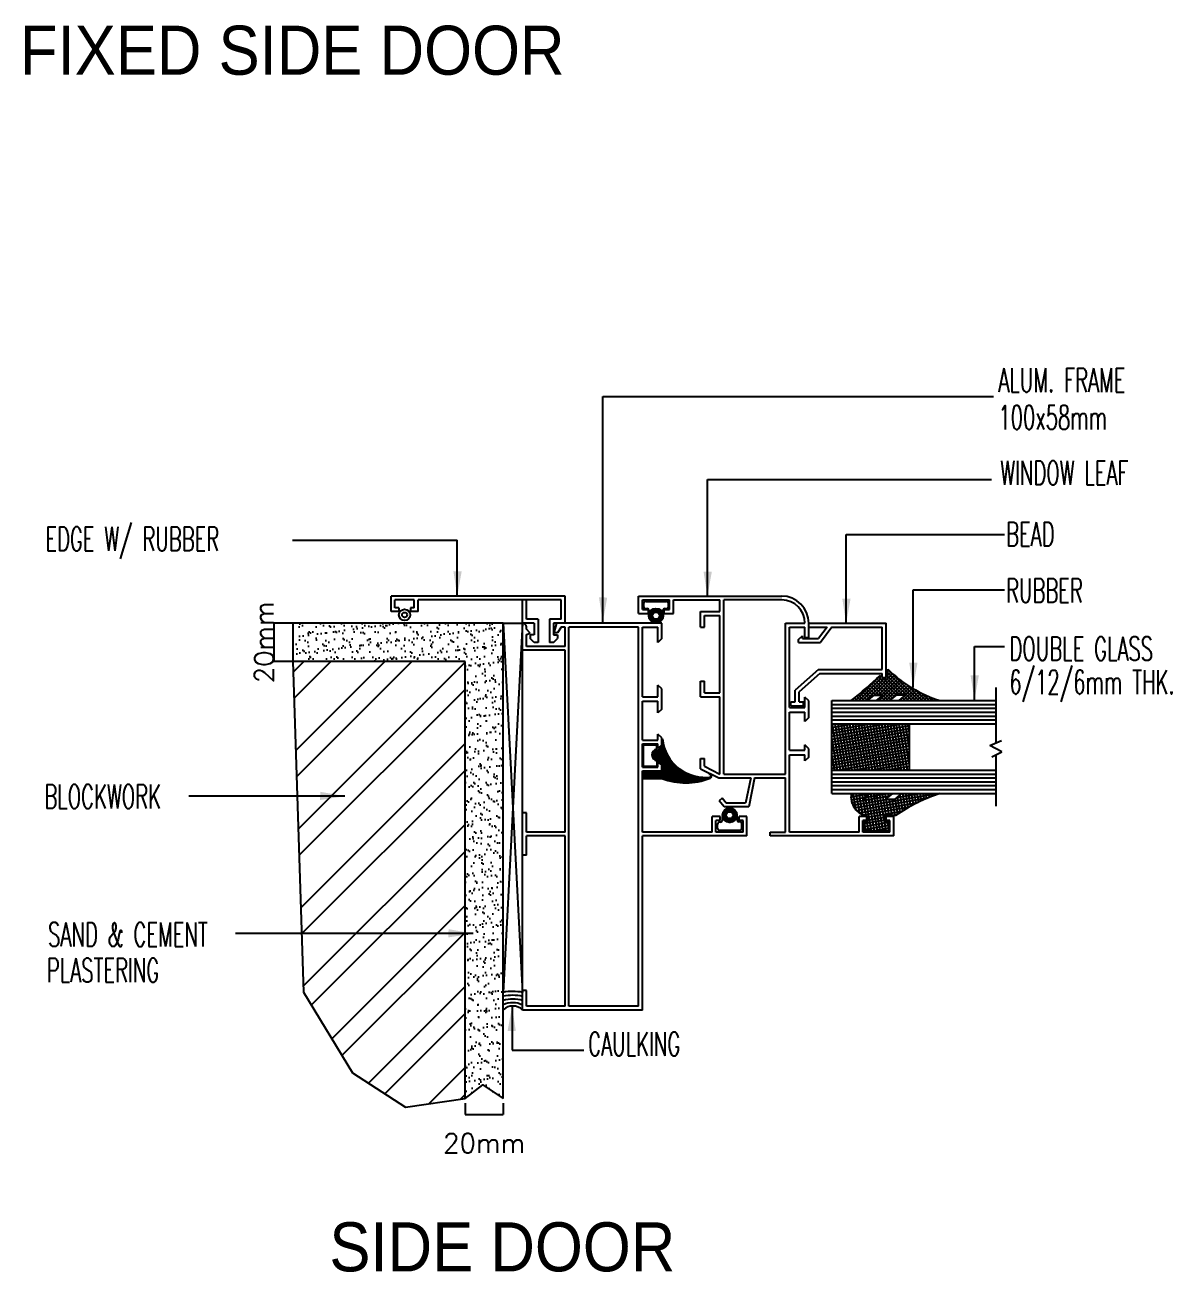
# Model space of a CAD drawing. Extents: x 16745 to 96825, y 100831 to 135285.
# Drawn here: x 17942 to 23948, y 110334 to 116863 of the extents above; entities that cross this region are included whole.
import ezdxf

# ---------------------------------------------------------------- set-up
doc = ezdxf.new("R2010")
doc.units = 0
doc.header["$LTSCALE"] = 1000
doc.header["$MEASUREMENT"] = 0
doc.header["$PDMODE"] = 34
doc.layers.get('0').update_dxf_attribs({"linetype": 'CONTINUOUS'})
doc.layers.get('DEFPOINTS').update_dxf_attribs({"linetype": 'CONTINUOUS'})
for name, color, linetype in [('DIM', 2, 'CONTINUOUS'), ('F-NOTE', 2, 'CONTINUOUS'), ('Hatch', 11, 'CONTINUOUS'), ('TXT1', 2, 'CONTINUOUS'), ('WIN', 2, 'CONTINUOUS')]:
    doc.layers.add(name, color=color, linetype=linetype)
doc.styles.add('BR', font='BR.SHX')
doc.styles.add('ROMANS', font='ROMANS.SHX', dxfattribs={"height": 100})
doc.styles.add('TTXT', font='swisse.ttf', dxfattribs={"width": 0.6})
doc.dimstyles.new('R', dxfattribs={"dimscale": 0, "dimtxt": 0.275, "dimasz": 0.08, "dimexe": 0.05, "dimexo": 0.05, "dimgap": 0.04, "dimtad": 1, "dimdec": 0, "dimlfac": 1000, "dimzin": 0, "dimdsep": 46, "dimtxsty": 'BR', "dimblk1": 'ARCHTICK', "dimblk2": 'ARCHTICK', "dimsah": 1, "dimcen": 0.3, "dimdle": 0.05, "dimclrd": 4, "dimclre": 4, "dimclrt": 7, "dimadec": 0, "dimazin": 0, "dimtfac": 1.5, "dimtdec": 4, "dimtofl": 0, "dimtmove": 2, "dimatfit": 3, "dimldrblk": 'ARCHTICK', "dimfxl": 0, "dimtolj": 1, "dimtzin": 0, "dimarcsym": 0})
pattern_1 = [(10, (-27505.57, 152451.228), (-2.6047227, 14.7721163), []), (100, (-27505.57, 152451.228), (-14.7721163, -2.6047227), [])]

# ---------------------------------------------------------------- blocks, each defined once
blk = doc.blocks.new('*X6')
at = {"color": 0}
for p, q in [((326.08479, 435.51517), (326.08469, 435.51527)), ((326.08469, 435.51477), (326.08487, 435.51494)), ((326.08525, 435.51383), (326.08469, 435.51439)), ((326.08469, 435.51389), (326.08509, 435.51428)), ((326.08469, 435.513), (326.08532, 435.51363)), ((326.08581, 435.51238), (326.08469, 435.51351)), ((326.08469, 435.51212), (326.08557, 435.51299)), ((326.08654, 435.51077), (326.08469, 435.51262)), ((326.08469, 435.51123), (326.08582, 435.51236)), ((326.08469, 435.51035), (326.08609, 435.51175)), ((326.08751, 435.50892), (326.08469, 435.51174)), ((326.08469, 435.50947), (326.08637, 435.51114)), ((326.08897, 435.50657), (326.08469, 435.51085)), ((326.08469, 435.50858), (326.08665, 435.51054)), ((326.09272, 435.50194), (326.08469, 435.50997)), ((326.08469, 435.5077), (326.08695, 435.50996)), ((326.08469, 435.50681), (326.08726, 435.50938)), ((326.09184, 435.50194), (326.08469, 435.50909)), ((326.08469, 435.50593), (326.08757, 435.50881)), ((326.09095, 435.50194), (326.08469, 435.5082)), ((326.08581, 435.5062), (326.08469, 435.50732)), ((326.08469, 435.50239), (326.08893, 435.50663)), ((326.08541, 435.50571), (326.08469, 435.50644)), ((326.08615, 435.50651), (326.0879, 435.50825)), ((326.08615, 435.50562), (326.08823, 435.5077)), ((326.08615, 435.50474), (326.08858, 435.50717)), ((326.08469, 435.50151), (326.08929, 435.50611)), ((326.08469, 435.50505), (326.08565, 435.50601)), ((326.08469, 435.50063), (326.08966, 435.5056)), ((326.08501, 435.50523), (326.08469, 435.50555)), ((326.08469, 435.49974), (326.09004, 435.5051)), ((326.08989, 435.49858), (326.08528, 435.50319)), ((326.0903, 435.49906), (326.08568, 435.50368)), ((326.09072, 435.49953), (326.08608, 435.50416)), ((326.08611, 435.50028), (326.09043, 435.5046)), ((326.08611, 435.4994), (326.09083, 435.50411)), ((326.08611, 435.49851), (326.09123, 435.50363)), ((326.09025, 435.50176), (326.08615, 435.50586)), ((326.09025, 435.50087), (326.08615, 435.50497)), ((326.08604, 435.50066), (326.08469, 435.50202)), ((326.08469, 435.49621), (326.09025, 435.50177)), ((326.08565, 435.50018), (326.08469, 435.50113)), ((326.08469, 435.49532), (326.09025, 435.50088)), ((326.08525, 435.49969), (326.08469, 435.50025)), ((326.08469, 435.49444), (326.09031, 435.50006)), ((326.08469, 435.49356), (326.09114, 435.50001)), ((326.08948, 435.49811), (326.08488, 435.50271)), ((326.08907, 435.49764), (326.08611, 435.50059)), ((326.09042, 435.50194), (326.09165, 435.50316)), ((326.09113, 435.49999), (326.09106, 435.50006)), ((326.09131, 435.50194), (326.09207, 435.5027)), ((326.09219, 435.50194), (326.0925, 435.50225)), ((326.08485, 435.49921), (326.08469, 435.49936)), ((326.08702, 435.49527), (326.08512, 435.49717)), ((326.08743, 435.49574), (326.08551, 435.49766)), ((326.08784, 435.49622), (326.08591, 435.49814)), ((326.08866, 435.49717), (326.08611, 435.49971)), ((326.08825, 435.49669), (326.08611, 435.49883)), ((326.08621, 435.49431), (326.08469, 435.49583)), ((326.08581, 435.49383), (326.08469, 435.49494)), ((326.0854, 435.49335), (326.08469, 435.49406)), ((326.08469, 435.49267), (326.08557, 435.49355)), ((326.08662, 435.49479), (326.08472, 435.49669)), ((326.085, 435.49287), (326.08469, 435.49318))]:
    blk.add_line(p, q, dxfattribs=at)
blk = doc.blocks.new('_ARCHTICK')
at = {"color": 0, "linetype": 'ByBlock', "const_width": 0.15}
blk.add_lwpolyline([(-0.5, -0.5), (0.5, 0.5)], dxfattribs=at)
blk = doc.blocks.new('*D20')
at = {"layer": 'DEFPOINTS', "color": 0}
for p in [(19344.7, 113731.1), (19244.4, 113531.1), (19344.7, 113531.1)]:
    blk.add_point(p, dxfattribs=at)
at = {"layer": 'DIM', "color": 4, "lineweight": -2}
for p, q in [((19244.4, 113731.2), (19244.4, 113531.1)), ((19344.6, 113731.1), (19244.4, 113731.1)), ((19344.6, 113531.1), (19244.4, 113531.1))]:
    blk.add_line(p, q, dxfattribs=at)
at = {"layer": 'DIM', "color": 4, "lineweight": -2, "xscale": 0.08, "yscale": 0.08, "zscale": 0.08}
for p, rotation in [((19244.4, 113731.1), 90), ((19244.4, 113531.1), 270)]:
    blk.add_blockref('_ARCHTICK', p, dxfattribs=dict(at, rotation=rotation))
at = {"layer": 'DIM', "color": 7, "insert": (19194.3, 113631.1), "char_height": 100, "attachment_point": 5, "rotation": 90, "style": 'ROMANS'}
blk.add_mtext('\\A1;20mm', dxfattribs=at)
blk = doc.blocks.new('*D21')
at = {"layer": 'DEFPOINTS', "color": 0}
for p in [(20246.2, 111219.1), (20446.2, 111219.1), (20446.2, 111159.1)]:
    blk.add_point(p, dxfattribs=at)
at = {"layer": 'DIM', "color": 4, "lineweight": -2}
for p, q in [((20246.2, 111219.1), (20246.2, 111159.1)), ((20446.2, 111219.1), (20446.2, 111159.1)), ((20246.1, 111159.1), (20446.2, 111159.1))]:
    blk.add_line(p, q, dxfattribs=at)
at = {"layer": 'DIM', "color": 4, "lineweight": -2, "xscale": 0.08, "yscale": 0.08, "zscale": 0.08, "rotation": 180}
blk.add_blockref('_ARCHTICK', (20246.2, 111159.1), dxfattribs=at)
at = {"layer": 'DIM', "color": 4, "lineweight": -2, "xscale": 0.08, "yscale": 0.08, "zscale": 0.08}
blk.add_blockref('_ARCHTICK', (20446.2, 111159.1), dxfattribs=at)
at = {"layer": 'DIM', "color": 7, "insert": (20346.2, 111009), "char_height": 100, "attachment_point": 5, "style": 'ROMANS'}
blk.add_mtext('\\A1;20mm', dxfattribs=at)
blk = doc.blocks.new('*X7')
at = {"color": 0}
for p, q in [((326.05319, 435.46099), (326.05513, 435.46293)), ((326.05319, 435.46117), (326.05495, 435.46293)), ((326.0532, 435.46083), (326.05529, 435.46292)), ((326.05321, 435.46137), (326.05475, 435.46291)), ((326.05537, 435.45921), (326.05321, 435.46137)), ((326.05323, 435.46068), (326.05544, 435.46289)), ((326.05552, 435.45924), (326.05324, 435.46151)), ((326.05326, 435.46054), (326.05559, 435.46286)), ((326.05327, 435.4616), (326.05452, 435.46285)), ((326.05424, 435.4607), (326.05328, 435.46165)), ((326.05331, 435.4604), (326.05419, 435.46129)), ((326.05417, 435.46094), (326.05333, 435.46178)), ((326.05339, 435.4619), (326.05422, 435.46274)), ((326.05417, 435.46112), (326.05339, 435.4619)), ((326.05419, 435.46128), (326.05345, 435.46202)), ((326.05423, 435.46141), (326.05352, 435.46212)), ((326.05429, 435.46153), (326.0536, 435.46222)), ((326.05437, 435.46163), (326.05368, 435.46232)), ((326.05445, 435.46172), (326.05376, 435.46241)), ((326.05455, 435.4618), (326.05386, 435.46249)), ((326.05466, 435.46186), (326.05396, 435.46257)), ((326.05479, 435.46192), (326.05406, 435.46264)), ((326.05493, 435.46195), (326.05417, 435.46271)), ((326.0551, 435.46196), (326.05429, 435.46277)), ((326.05531, 435.46192), (326.05442, 435.46282)), ((326.05687, 435.46054), (326.05455, 435.46286)), ((326.05462, 435.45924), (326.05689, 435.46151)), ((326.0569, 435.46069), (326.05469, 435.4629)), ((326.05476, 435.45921), (326.05692, 435.46136)), ((326.05483, 435.46193), (326.05572, 435.46282)), ((326.05693, 435.46084), (326.05484, 435.46292)), ((326.05694, 435.461), (326.05501, 435.46293)), ((326.05504, 435.46196), (326.05584, 435.46276)), ((326.05694, 435.46118), (326.05519, 435.46293)), ((326.0552, 435.46195), (326.05596, 435.4627)), ((326.05535, 435.46191), (326.05607, 435.46264)), ((326.05691, 435.46138), (326.05539, 435.46291)), ((326.05547, 435.46186), (326.05618, 435.46257)), ((326.05558, 435.46179), (326.05628, 435.46249)), ((326.05685, 435.46162), (326.05562, 435.46285)), ((326.05568, 435.46172), (326.05637, 435.46241)), ((326.05576, 435.46162), (326.05646, 435.46232)), ((326.05584, 435.46152), (326.05654, 435.46222)), ((326.05588, 435.46068), (326.05685, 435.46164)), ((326.0559, 435.4614), (326.05661, 435.46212)), ((326.05673, 435.46192), (326.05592, 435.46273)), ((326.05682, 435.46041), (326.05593, 435.4613)), ((326.05594, 435.46127), (326.05668, 435.46201)), ((326.05596, 435.46111), (326.05674, 435.46189)), ((326.05596, 435.46093), (326.0568, 435.46177)), ((326.05522, 435.45919), (326.05319, 435.46121)), ((326.05505, 435.45918), (326.05319, 435.46104)), ((326.05486, 435.45919), (326.0532, 435.46085)), ((326.05465, 435.45923), (326.05324, 435.46064)), ((326.05439, 435.45931), (326.05331, 435.46038)), ((326.05336, 435.46028), (326.05416, 435.46108)), ((326.05342, 435.46016), (326.05417, 435.46092)), ((326.05348, 435.46005), (326.05421, 435.46078)), ((326.05402, 435.4595), (326.0535, 435.46002)), ((326.05355, 435.45994), (326.05426, 435.46065)), ((326.05363, 435.45985), (326.05433, 435.46054)), ((326.05372, 435.45975), (326.05441, 435.46044)), ((326.05381, 435.45967), (326.0545, 435.46036)), ((326.0539, 435.45959), (326.0546, 435.46029)), ((326.054, 435.45951), (326.05472, 435.46023)), ((326.05411, 435.45944), (326.05485, 435.46018)), ((326.05423, 435.45938), (326.05501, 435.46016)), ((326.05435, 435.45932), (326.05519, 435.46017)), ((326.05448, 435.45928), (326.05544, 435.46024)), ((326.05566, 435.45928), (326.0547, 435.46023)), ((326.05492, 435.45919), (326.05693, 435.4612)), ((326.05579, 435.45933), (326.05495, 435.46017)), ((326.05509, 435.45918), (326.05694, 435.46103)), ((326.05591, 435.45938), (326.05513, 435.46016)), ((326.05528, 435.45919), (326.05693, 435.46084)), ((326.05602, 435.45944), (326.05528, 435.46018)), ((326.05613, 435.45951), (326.05541, 435.46023)), ((326.05549, 435.45923), (326.05689, 435.46063)), ((326.05623, 435.45959), (326.05553, 435.46029)), ((326.05633, 435.45967), (326.05563, 435.46036)), ((326.05642, 435.45976), (326.05573, 435.46045)), ((326.05575, 435.45931), (326.05681, 435.46037)), ((326.0565, 435.45985), (326.0558, 435.46055)), ((326.05658, 435.45995), (326.05587, 435.46066)), ((326.05665, 435.46005), (326.05592, 435.46078)), ((326.05671, 435.46017), (326.05595, 435.46093)), ((326.05677, 435.46028), (326.05596, 435.46109)), ((326.05613, 435.45952), (326.05661, 435.45999))]:
    blk.add_line(p, q, dxfattribs=at)
blk = doc.blocks.new('*X8')
at = {"color": 0}
for p, q in [((326.10477, 435.44204), (326.10661, 435.44388)), ((326.10477, 435.44187), (326.10678, 435.44387)), ((326.10663, 435.44013), (326.10477, 435.44199)), ((326.10478, 435.44223), (326.10642, 435.44386)), ((326.1068, 435.44013), (326.10478, 435.44216)), ((326.10479, 435.44171), (326.10694, 435.44385)), ((326.10696, 435.44015), (326.1048, 435.44231)), ((326.10482, 435.44156), (326.10708, 435.44382)), ((326.10482, 435.44245), (326.1062, 435.44382)), ((326.1071, 435.44018), (326.10483, 435.44246)), ((326.10486, 435.44142), (326.10584, 435.4424)), ((326.10582, 435.44164), (326.10487, 435.4426)), ((326.10491, 435.44271), (326.10594, 435.44374)), ((326.10491, 435.44129), (326.10576, 435.44214)), ((326.10575, 435.44189), (326.10492, 435.44272)), ((326.10496, 435.44117), (326.10575, 435.44196)), ((326.10575, 435.44207), (326.10497, 435.44285)), ((326.10577, 435.44222), (326.10503, 435.44296)), ((326.10582, 435.44235), (326.1051, 435.44307)), ((326.10513, 435.44311), (326.10554, 435.44351)), ((326.10588, 435.44247), (326.10518, 435.44317)), ((326.10595, 435.44257), (326.10526, 435.44326)), ((326.10604, 435.44266), (326.10535, 435.44335)), ((326.10613, 435.44274), (326.10544, 435.44344)), ((326.10625, 435.44281), (326.10554, 435.44351)), ((326.10637, 435.44286), (326.10564, 435.44359)), ((326.10652, 435.44289), (326.10576, 435.44365)), ((326.10668, 435.4429), (326.10587, 435.44371)), ((326.10689, 435.44287), (326.106, 435.44376)), ((326.10845, 435.44149), (326.10613, 435.4438)), ((326.10624, 435.44281), (326.10722, 435.44379)), ((326.10626, 435.44017), (326.10848, 435.44239)), ((326.10848, 435.44163), (326.10627, 435.44384)), ((326.10641, 435.44014), (326.10851, 435.44224)), ((326.10851, 435.44178), (326.10643, 435.44386)), ((326.1065, 435.44289), (326.10735, 435.44374)), ((326.10657, 435.44013), (326.10852, 435.44208)), ((326.10852, 435.44195), (326.10659, 435.44388)), ((326.10669, 435.4429), (326.10747, 435.44368)), ((326.10852, 435.44213), (326.10677, 435.44387)), ((326.10685, 435.44288), (326.10759, 435.44362)), ((326.10849, 435.44233), (326.10697, 435.44385)), ((326.10698, 435.44284), (326.1077, 435.44355)), ((326.1071, 435.44278), (326.1078, 435.44348)), ((326.1072, 435.44271), (326.1079, 435.4434)), ((326.10844, 435.44256), (326.10721, 435.44379)), ((326.1073, 435.44262), (326.10799, 435.44331)), ((326.10734, 435.44143), (326.10844, 435.44253)), ((326.10738, 435.44253), (326.10807, 435.44322)), ((326.10744, 435.44242), (326.10815, 435.44312)), ((326.1075, 435.44229), (326.10822, 435.44302)), ((326.10831, 435.44286), (326.10751, 435.44367)), ((326.10841, 435.44135), (326.10751, 435.44225)), ((326.10752, 435.44178), (326.1084, 435.44266)), ((326.10753, 435.44215), (326.10829, 435.44291)), ((326.10755, 435.44199), (326.10835, 435.44279)), ((326.10836, 435.44123), (326.10755, 435.44204)), ((326.10644, 435.44014), (326.10478, 435.4418)), ((326.10623, 435.44017), (326.10482, 435.44159)), ((326.10598, 435.44025), (326.10489, 435.44133)), ((326.10502, 435.44106), (326.10577, 435.4418)), ((326.10561, 435.44043), (326.10508, 435.44097)), ((326.10509, 435.44095), (326.10581, 435.44167)), ((326.10517, 435.44085), (326.10587, 435.44155)), ((326.10525, 435.44075), (326.10594, 435.44144)), ((326.10533, 435.44066), (326.10602, 435.44135)), ((326.10543, 435.44058), (326.10612, 435.44127)), ((326.10552, 435.4405), (326.10623, 435.4412)), ((326.10563, 435.44042), (326.10635, 435.44115)), ((326.10574, 435.44036), (326.10649, 435.44111)), ((326.10586, 435.4403), (326.10666, 435.4411)), ((326.10598, 435.44025), (326.10686, 435.44113)), ((326.10611, 435.4402), (326.10722, 435.4413)), ((326.10724, 435.44022), (326.10629, 435.44117)), ((326.10737, 435.44027), (326.10653, 435.44111)), ((326.10749, 435.44033), (326.10671, 435.4411)), ((326.10675, 435.44013), (326.10852, 435.4419)), ((326.1076, 435.44039), (326.10687, 435.44113)), ((326.10694, 435.44015), (326.1085, 435.4417)), ((326.10771, 435.44046), (326.107, 435.44117)), ((326.10781, 435.44053), (326.10711, 435.44123)), ((326.10717, 435.4402), (326.10845, 435.44147)), ((326.10791, 435.44061), (326.10722, 435.44131)), ((326.108, 435.4407), (326.10731, 435.44139)), ((326.10808, 435.44079), (326.10739, 435.44149)), ((326.10816, 435.44089), (326.10745, 435.4416)), ((326.10746, 435.44031), (326.10834, 435.44119)), ((326.10823, 435.441), (326.1075, 435.44173)), ((326.1083, 435.44111), (326.10754, 435.44187))]:
    blk.add_line(p, q, dxfattribs=at)

msp = doc.modelspace()

# ---------------------------------------------------------------- hatches: boundary and pattern name
at = {"layer": 'Hatch', "linetype": 'Continuous'}
h = msp.add_hatch(dxfattribs=at)
h.set_pattern_fill('AR-SAND', color=4, scale=35, style=0)
h.set_pattern_definition([(37.5, (-57619.736, 154454.216), (-2.204768, 67.438832), [0, -53.2, 0, -59.5, 0, -56.875]), (7.5, (-57619.74, 154454.22), (61.942185, 98.77511), [0, -28.7, 0, -47.95, 0, -18.375]), (327.5, (-57662.786, 154454.216), (108.994965, 0.198067), [0, -17.5, 0, -63, 0, -82.25]), (317.5, (-57662.79, 154454.22), (105.21443, 30.71864), [0, -8.75, 0, -41.3, 0, -47.25])])
h.paths.add_polyline_path([(20446.1856, 113731.1284), (19344.6534, 113731.1284), (19344.6534, 113531.1284), (20246.1856, 113531.1284), (20246.1856, 111243.348), (20339.6065, 111314.0326), (20446.1856, 111243.348)])
h = msp.add_hatch(dxfattribs=at)
h.set_pattern_fill('ANSI32', color=4, scale=800, style=0)
h.set_pattern_definition([(45, (-57619.74, 154454.22), (-212.132, 212.132), []), (45, (-57478.3, 154454.22), (-212.132, 212.132), [])])
h.paths.add_polyline_path([(20246.1856, 113531.1284), (19344.6534, 113531.1284), (19400.2889, 111799.455), (19656.4664, 111378.0443), (19933.992, 111196.6777), (20246.1856, 111243.348)])
h = msp.add_hatch(dxfattribs=at)
h.set_pattern_fill('NET', color=21, scale=120, angle=370, style=0)
h.set_pattern_definition(pattern_1)
h.paths.add_polyline_path([(22167.4356, 113204.6284), (22167.4356, 112961.6284), (22572.4356, 112961.6284), (22572.4356, 113204.6284)])
h = msp.add_hatch(dxfattribs=at)
h.set_pattern_fill('NET', color=11, scale=50, angle=135, style=0)
h.set_pattern_definition([(135, (-21225.656, 153010.309), (-4.4194174, -4.4194174), []), (225, (-21225.656, 153010.309), (4.4194174, -4.4194174), [])])
h.paths.add_polyline_path([(21181.0883, 112918.5476), (21276.4356, 112918.5476, 0.19060795), (21529.9336, 112919.6924, 0.230182851), (21535.8784, 112926.2529, -0.424819431), (21279.3869, 113125.0584), (21279.3869, 113089.8062), (21256.824, 113067.2433), (21251.1281, 113067.2433), (21251.1281, 113072.1806, 0.855413064), (21251.5444, 113010.3298), (21261.4006, 113010.3298), (21279.3869, 112992.3435), (21279.3869, 112952.5147), (21181.0883, 112952.5147)])
h = msp.add_hatch(dxfattribs=at)
h.set_pattern_fill('NET', color=21, scale=120, angle=370, style=0)
h.set_pattern_definition(pattern_1)
h.paths.add_polyline_path([(22335.6835, 112644.8608), (22464.9377, 112644.8608), (22464.9377, 112692.7919), (22443.3705, 112692.7919), (22443.3705, 112724.6119), (22500.2094, 112724.6119, -0.06753959), (22734.4356, 112840.1284), (22533.3408, 112840.1284), (22497.3705, 112810.5376), (22449.5585, 112810.5376), (22485.5288, 112840.1284), (22268.6856, 112840.1284, 0.423328226), (22354.5951, 112721.136), (22354.5951, 112692.7919), (22335.6835, 112692.7919)])

# ---------------------------------------------------------------- linework, layer by layer
at = {"layer": 'Hatch', "color": 4}
for p, q in [((20967.5804, 114918.3525), (23013.6848, 114918.3525)), ((20967.5804, 113736.1397), (20967.5804, 114918.3525)), ((21515.2821, 114483.0135), (23002.726, 114483.0135)), ((21515.2821, 113871.0274), (21515.2821, 114483.0135)), ((22241.6199, 114194.869), (23071.4217, 114194.869)), ((22241.6199, 113729.3953), (22241.6199, 114194.869)), ((19342.7107, 114165.6521), (20205.5949, 114165.6521)), ((20205.5949, 113872.8784), (20205.5949, 114165.6521)), ((22592.1493, 113394.5209), (22592.1493, 113905.5443)), ((22592.1493, 113905.5443), (23071.4217, 113905.5443)), ((22913.286, 113328.0395), (22913.286, 113608.7386)), ((22913.286, 113608.7386), (23071.4217, 113608.7386)), ((19617.3863, 112825.5154), (18800.4801, 112825.5154)), ((20289.1806, 112106.3315), (19044.7254, 112106.9545)), ((20492.1748, 111725.5864), (20492.1748, 111495.0839)), ((20492.1748, 111495.0839), (20868.1692, 111495.0839))]:
    msp.add_line(p, q, dxfattribs=at)
at = {"layer": 'Hatch'}
for p, q in [((20446.1856, 113731.1284), (20547.4356, 111798.3415)), ((20547.4356, 113731.1284), (20446.1856, 111798.5666)), ((21180.6657, 112983.3084), (21180.6657, 113094.2647)), ((21180.6657, 113094.2647), (21251.1281, 113094.2647)), ((21251.1281, 113067.2433), (21251.1281, 113094.2647)), ((21279.3869, 113089.8062), (21256.824, 113067.2433)), ((21279.3869, 113125.0584), (21279.3869, 113089.8062)), ((21251.1281, 113067.2433), (21256.824, 113067.2433)), ((21180.6657, 112983.3084), (21251.5437, 112983.3084)), ((21181.0883, 112952.5147), (21279.3869, 112952.5147)), ((21181.0883, 112918.5476), (21181.0883, 112952.5147)), ((21251.5437, 113010.3298), (21261.4006, 113010.3298)), ((21251.5437, 112983.3084), (21251.5437, 113010.3298)), ((21279.3869, 112992.3435), (21261.4006, 113010.3298)), ((21279.3869, 112952.5147), (21279.3869, 112992.3435)), ((21181.0883, 112918.5476), (21276.4356, 112918.5476)), ((21523.3953, 112941.4359), (21530.3159, 112938.3191))]:
    msp.add_line(p, q, dxfattribs=at)
for points in [[(21246.0606, 113808.6916, -1), (21246.0606, 113732.7266, -1)], [(21246.0606, 113788.9403, -1), (21246.0606, 113752.4779, -1)], [(21631.9728, 112764.1608, -1), (21631.9728, 112688.1958, -1)], [(21631.9728, 112744.4095, -1), (21631.9728, 112707.9471, -1)]]:
    msp.add_lwpolyline(points, format="xyb", close=True, dxfattribs=at)
msp.add_lwpolyline([(19344.6534, 113731.1284), (19344.6534, 113531.1284), (19400.2889, 111799.455), (19656.4664, 111378.0443), (19933.992, 111196.6777), (20246.1856, 111243.348), (20339.6065, 111314.0326), (20446.1856, 111243.348)], dxfattribs=at)
msp.add_circle((21256.1856, 113041.2879), 8.0078, dxfattribs=at)
for centre, radius, start, end in [((21503.5127, 113149.3565), 225.439, 186.18742307, 278.25433671), ((21256.1856, 113041.2879), 31.304, 99.29744625, 261.47250349), ((21401.7377, 113239.5265), 344.5694, 248.67557467, 291.84035242), ((21526.1582, 112929.0872), 10.125, 291.84035242, 65.75528677), ((20496.2308, 111537.6121), 265.7099, 78.88906158, 100.8562366), ((20496.2308, 111537.6121), 245.4599, 77.95924093, 101.76414827), ((20496.3068, 111584.5231), 178.3717, 73.3429891, 106.31949259), ((20496.4264, 111631.9187), 112.377, 63.00508757, 116.55608069), ((20496.5131, 111654.5799), 72.4592, 45.35005094, 133.99248907)]:
    msp.add_arc(centre, radius, start, end, dxfattribs=at)
at = {"layer": 'WIN'}
for p, q in [((20770.1856, 113872.8784), (19858.9356, 113872.8784)), ((19858.9356, 113791.8784), (19858.9356, 113872.8784)), ((20770.1856, 113731.1284), (20770.1856, 113872.8784)), ((21154.9356, 113872.8784), (21904.1856, 113872.8784)), ((21154.9356, 113781.7534), (21154.9356, 113872.8784)), ((19980.4356, 113852.6284), (19879.1856, 113852.6284)), ((19879.1856, 113812.1284), (19879.1856, 113852.6284)), ((19899.4356, 113812.1284), (19879.1856, 113812.1284)), ((19899.4356, 113812.1284), (19899.4356, 113791.8784)), ((19960.1856, 113812.1284), (19960.1856, 113791.8784)), ((19980.4356, 113812.1284), (19960.1856, 113812.1284)), ((19980.4356, 113812.1284), (19980.4356, 113852.6284)), ((20749.9356, 113852.6284), (20000.6856, 113852.6284)), ((20000.6856, 113791.8784), (20000.6856, 113852.6284)), ((20547.4356, 113731.1284), (20547.4356, 113852.6284)), ((20567.6856, 113751.3784), (20567.6856, 113852.6284)), ((20749.9356, 113751.3784), (20749.9356, 113852.6284)), ((21175.1856, 113852.6284), (21316.9356, 113852.6284)), ((21175.1856, 113802.0034), (21175.1856, 113852.6284)), ((21175.1856, 113802.0034), (21205.5606, 113802.0034)), ((21181.9758, 113817.3567), (21181.9758, 113835.1838)), ((21192.1008, 113845.3088), (21301.0698, 113845.3088)), ((21192.1008, 113807.2317), (21199.6196, 113807.2317)), ((21205.5606, 113802.0034), (21205.5606, 113781.7534)), ((21209.7446, 113797.1067), (21209.7446, 113781.7534)), ((21281.8623, 113797.1067), (21281.8623, 113781.7534)), ((21286.5606, 113802.0034), (21286.5606, 113781.7534)), ((21286.5606, 113802.0034), (21316.9356, 113802.0034)), ((21291.9873, 113807.2317), (21301.0698, 113807.2317)), ((21311.1948, 113817.3567), (21311.1948, 113835.1838)), ((21316.9356, 113802.0034), (21316.9356, 113852.6284)), ((21337.1856, 113781.7534), (21337.1856, 113852.6284)), ((21337.1856, 113852.6284), (21580.1856, 113852.6284)), ((21580.1856, 113791.8784), (21580.1856, 113852.6284)), ((21904.1856, 113852.6284), (21600.4356, 113852.6284)), ((21600.4356, 112941.3784), (21600.4356, 113852.6284)), ((19899.4356, 113791.8784), (19858.9356, 113791.8784)), ((20000.6856, 113791.8784), (19960.1856, 113791.8784)), ((20608.1856, 113731.1284), (20547.4356, 113731.1284)), ((20547.4356, 113589.3784), (20547.4356, 113731.1284)), ((20628.4356, 113751.3784), (20567.6856, 113751.3784)), ((20608.1856, 113731.1284), (20608.1856, 113670.3784)), ((20628.4356, 113751.3784), (20628.4356, 113629.8784)), ((20749.9356, 113751.3784), (20689.1856, 113751.3784)), ((20689.1856, 113751.3784), (20689.1856, 113629.8784)), ((21276.4356, 113731.1284), (20709.4356, 113731.1284)), ((20709.4356, 113731.1284), (20709.4356, 113670.3784)), ((20713.0279, 113680.1146), (20727.5923, 113731.1284)), ((21154.9356, 113781.7534), (21205.5606, 113781.7534)), ((21276.4356, 113650.1284), (21276.4356, 113731.1284)), ((21286.5606, 113781.7534), (21337.1856, 113781.7534)), ((21478.9356, 113710.8784), (21478.9356, 113791.8784)), ((21478.9356, 113791.8784), (21580.1856, 113791.8784)), ((21499.1856, 113710.8784), (21499.1856, 113771.6284)), ((21499.1856, 113771.6284), (21580.1856, 113771.6284)), ((21580.1856, 113366.6284), (21580.1856, 113771.6284)), ((21924.4356, 112941.3784), (21924.4356, 113731.1284)), ((21924.4356, 113731.1284), (22025.6855, 113731.1284)), ((22045.9356, 113656.1071), (22045.9356, 113731.1284)), ((22045.9356, 113731.1284), (22450.9356, 113731.1284)), ((22450.9356, 113447.6284), (22450.9356, 113731.1284)), ((20567.6856, 113699.4665), (20567.6856, 113710.8784)), ((20587.8305, 113678.7979), (20567.6856, 113699.4665)), ((20567.6856, 113671.4702), (20587.8305, 113678.7979)), ((20567.6856, 113609.6284), (20567.6856, 113671.4702)), ((20587.9356, 113670.3784), (20587.9356, 113650.1284)), ((20608.1856, 113670.3784), (20587.9356, 113670.3784)), ((20709.4356, 113670.3784), (20729.6856, 113670.3784)), ((20729.5387, 113680.1146), (20713.0279, 113680.1146)), ((20749.9356, 113710.8784), (20729.5387, 113680.1146)), ((20729.6856, 113670.3784), (20729.6856, 113650.1284)), ((20770.1856, 113710.8784), (20749.9356, 113710.8784)), ((20770.1856, 113609.6284), (20770.1856, 113710.8784)), ((21154.9356, 113710.8784), (20790.4356, 113710.8784)), ((20790.4356, 111726.3784), (20790.4356, 113710.8784)), ((21154.9356, 111726.3784), (21154.9356, 113710.8784)), ((21175.1856, 113346.3784), (21175.1856, 113710.8784)), ((21175.1856, 113710.8784), (21256.1856, 113710.8784)), ((21256.1856, 113629.8784), (21256.1856, 113710.8784)), ((21478.9356, 113710.8784), (21499.1856, 113710.8784)), ((21944.6856, 113289.6784), (21944.6856, 113710.8784)), ((21944.6856, 113710.8784), (22025.6856, 113710.8784)), ((21992.5334, 113645.3853), (22012.7834, 113665.6235)), ((22012.7834, 113650.1284), (22012.7834, 113665.6235)), ((22025.6856, 113656.1071), (22025.6856, 113710.8784)), ((22045.9356, 113710.8784), (22142.1791, 113710.8784)), ((22142.1791, 113710.8784), (22096.8971, 113650.1284)), ((22167.4356, 113710.8784), (22107.0596, 113629.8784)), ((22167.4356, 113710.8784), (22430.6856, 113710.8784)), ((22430.6856, 113488.1284), (22430.6856, 113710.8784)), ((20770.1856, 113609.6284), (20567.6856, 113609.6284)), ((20608.1856, 113629.8784), (20587.9356, 113650.1284)), ((20628.4356, 113629.8784), (20608.1856, 113629.8784)), ((20709.4356, 113629.8784), (20689.1856, 113629.8784)), ((20709.4356, 113629.8784), (20729.6856, 113650.1284)), ((21276.4356, 113650.1284), (21256.1856, 113629.8784)), ((21992.5334, 113629.8784), (21992.5334, 113645.3853)), ((21992.5334, 113629.8784), (22107.0596, 113629.8784)), ((22012.7834, 113650.1284), (22096.8971, 113650.1284)), ((22025.6856, 113656.1071), (22045.9356, 113656.1071)), ((20770.1856, 113589.3784), (20547.4356, 113589.3784)), ((20770.1856, 112637.6284), (20770.1856, 113589.3784)), ((22096.8971, 113488.1284), (21975.0606, 113380.06)), ((22096.8971, 113488.1284), (22430.6856, 113488.1284)), ((21256.1856, 113346.3784), (21256.1856, 113407.1284)), ((21276.4356, 113386.8784), (21256.1856, 113407.1284)), ((21478.9356, 113427.3784), (21499.1856, 113427.3784)), ((21478.9356, 113346.3784), (21478.9356, 113427.3784)), ((21499.1856, 113366.6284), (21499.1856, 113427.3784)), ((22104.5839, 113467.8784), (21995.3106, 113370.9535)), ((22104.5839, 113467.8784), (22430.6856, 113467.8784)), ((22430.6856, 113447.6284), (22430.6856, 113467.8784)), ((22430.6856, 113447.6284), (22450.9356, 113447.6284)), ((21175.1856, 113346.3784), (21256.1856, 113346.3784)), ((21276.4356, 113281.5784), (21276.4356, 113386.8784)), ((21478.9356, 113346.3784), (21580.1856, 113346.3784)), ((21499.1856, 113366.6284), (21580.1856, 113366.6284)), ((21580.1856, 112941.3784), (21580.1856, 113346.3784)), ((21975.0606, 113319.31), (21975.0606, 113380.06)), ((21995.3106, 113319.31), (21995.3106, 113370.9535)), ((22025.6856, 113289.6784), (22025.6856, 113344.4449)), ((22045.9356, 113324.1949), (22025.6856, 113344.4449)), ((22350.9163, 113324.5502), (22387.8399, 113354.9252)), ((22387.8399, 113354.9252), (22435.652, 113354.9252)), ((22398.7284, 113324.5502), (22435.652, 113354.9252)), ((22470.7253, 113326.1284), (22506.6955, 113355.7191)), ((22506.6955, 113355.7191), (22554.5076, 113355.7191)), ((22518.5373, 113326.1284), (22554.5076, 113355.7191)), ((23026.9266, 113105.2542), (23026.9266, 113394.9215)), ((21175.1856, 113119.5784), (21175.1856, 113322.0784)), ((21175.1856, 113322.0784), (21256.1856, 113322.0784)), ((21256.1856, 113261.3284), (21256.1856, 113322.0784)), ((21276.4356, 113281.5784), (21256.1856, 113261.3284)), ((21944.6856, 113289.6784), (22025.6856, 113289.6784)), ((21951.4476, 113299.06), (21951.4476, 113319.31)), ((21951.4476, 113319.31), (21975.0606, 113319.31)), ((21951.4476, 113299.06), (22018.9235, 113299.06)), ((21995.3106, 113319.31), (22018.9235, 113319.31)), ((22018.9235, 113299.06), (22018.9235, 113319.31)), ((22045.9356, 113236.855), (22045.9356, 113324.1949)), ((22167.4356, 113326.1284), (23026.9266, 113326.1284)), ((22167.4356, 112840.1284), (22167.4356, 113326.1284)), ((22167.4356, 113305.8784), (23026.9266, 113305.8784)), ((22167.4356, 113285.6284), (23026.9266, 113285.6284)), ((21944.6856, 113066.9284), (21944.6856, 113265.3784)), ((21944.6856, 113265.3784), (22025.6856, 113265.3784)), ((22025.6856, 113216.605), (22025.6856, 113265.3784)), ((22045.9356, 113236.855), (22025.6856, 113216.605)), ((22167.4356, 113265.3784), (23026.9266, 113265.3784)), ((22167.4356, 113245.1284), (23026.9266, 113245.1284)), ((22167.4356, 113224.8784), (23026.9266, 113224.8784)), ((21256.1856, 113119.5784), (21256.1856, 113150.9726)), ((21276.4356, 113130.7226), (21256.1856, 113150.9726)), ((22167.4356, 113204.6284), (23026.9266, 113204.6284)), ((22572.4356, 112961.6284), (22572.4356, 113204.6284)), ((21175.1856, 113119.5784), (21256.1856, 113119.5784)), ((21175.1856, 113099.3284), (21256.1856, 113099.3284)), ((21175.1856, 112977.8284), (21175.1856, 113099.3284)), ((21256.1856, 113075.8802), (21256.1856, 113099.3284)), ((21276.4356, 113093.6032), (21256.1856, 113075.8802)), ((21276.4356, 113093.6032), (21276.4356, 113130.7226)), ((22045.9356, 113073.493), (22025.6856, 113093.743)), ((22025.6856, 113066.9284), (22025.6856, 113093.743)), ((22993.4119, 113090.3354), (23054.8132, 113117.6677)), ((23056.7643, 113057.1455), (22993.4119, 113090.3354)), ((21478.9356, 112969.3632), (21478.9356, 113022.3784)), ((21478.9356, 113022.3784), (21499.1856, 113022.3784)), ((21499.1856, 112981.8784), (21499.1856, 113022.3784)), ((21944.6856, 113066.9284), (22025.6856, 113066.9284)), ((21944.6856, 112637.6284), (21944.6856, 113042.6284)), ((21944.6856, 113042.6284), (22025.6856, 113042.6284)), ((22025.6856, 113009.8303), (22025.6856, 113042.6284)), ((22045.9356, 113030.0803), (22025.6856, 113009.8303)), ((22045.9356, 113030.0803), (22045.9356, 113073.493)), ((23004.0763, 113031.7593), (23056.7643, 113057.1455)), ((23026.9266, 112774.034), (23026.9266, 113042.769)), ((21175.1856, 112977.8284), (21256.1856, 112977.8284)), ((21175.1856, 112957.5784), (21276.4356, 112957.5784)), ((21175.1856, 112637.6284), (21175.1856, 112957.5784)), ((21276.4356, 112988.9726), (21256.1856, 113004.1879)), ((21256.1856, 112977.8284), (21256.1856, 113004.1879)), ((21276.4356, 112957.5784), (21276.4356, 112988.9726)), ((21478.9356, 112969.3632), (21575.4052, 112921.1284)), ((21499.1856, 112981.8784), (21580.1856, 112941.3784)), ((22167.4356, 112961.6284), (23026.9266, 112961.6284)), ((21575.4052, 112921.1284), (21741.7845, 112921.1284)), ((21600.4356, 112941.3784), (21924.4356, 112941.3784)), ((21741.7845, 112921.1284), (21715.4595, 112789.5034)), ((21762.4356, 112921.1284), (21732.0606, 112769.2534)), ((21762.4356, 112921.1284), (21924.4356, 112921.1284)), ((21924.4356, 112637.6284), (21924.4356, 112921.1284)), ((22167.4356, 112941.3784), (23026.9266, 112941.3784)), ((22167.4356, 112921.1284), (23026.9266, 112921.1284)), ((22167.4356, 112900.8784), (23026.9266, 112900.8784)), ((22167.4356, 112880.6284), (23026.9266, 112880.6284)), ((22167.4356, 112860.3784), (23026.9266, 112860.3784)), ((22167.4356, 112840.1284), (23026.9266, 112840.1284)), ((22329.7495, 112808.9595), (22366.6731, 112839.3345)), ((22377.5616, 112808.9595), (22414.4852, 112839.3345)), ((22449.5585, 112810.5376), (22485.5288, 112840.1284)), ((22497.3705, 112810.5376), (22533.3408, 112840.1284)), ((21592.1327, 112814.8434), (21576.5764, 112801.8795)), ((21603.7657, 112769.2534), (21576.5764, 112801.8795)), ((21613.2501, 112789.5034), (21592.1327, 112814.8434)), ((21732.0606, 112769.2534), (21603.7657, 112769.2534)), ((21715.4595, 112789.5034), (21613.2501, 112789.5034)), ((22329.7495, 112808.9595), (22377.5616, 112808.9595)), ((22449.5585, 112810.5376), (22497.3705, 112810.5376)), ((20547.4356, 112516.1284), (20547.4356, 112738.8784)), ((20567.6856, 112738.8784), (20547.4356, 112738.8784)), ((20567.6856, 112637.6284), (20567.6856, 112738.8784)), ((21581.4423, 112718.6284), (21539.6856, 112718.6284)), ((21539.6856, 112637.6284), (21539.6856, 112718.6284)), ((21581.4423, 112698.3784), (21559.9356, 112698.3784)), ((21559.9356, 112637.6284), (21559.9356, 112698.3784)), ((21583.6441, 112689.5871), (21578.8442, 112689.5871)), ((21581.4423, 112698.3784), (21581.4423, 112718.6284)), ((21593.7691, 112699.7121), (21593.7691, 112718.6284)), ((21670.3033, 112702.0552), (21670.3033, 112718.6284)), ((21684.5308, 112691.9302), (21680.4283, 112691.9302)), ((21682.2638, 112698.3784), (21682.2638, 112718.6284)), ((21721.9356, 112718.6284), (21682.2638, 112718.6284)), ((21701.6856, 112698.3784), (21682.2638, 112698.3784)), ((21701.6856, 112637.6284), (21701.6856, 112698.3784)), ((21721.9356, 112617.3784), (21721.9356, 112718.6284)), ((22349.6856, 112718.6284), (22309.1856, 112718.6284)), ((22309.1856, 112637.6284), (22309.1856, 112718.6284)), ((22349.6856, 112698.3784), (22329.4356, 112698.3784)), ((22329.4356, 112637.6284), (22329.4356, 112698.3784)), ((22349.6856, 112698.3784), (22349.6856, 112718.6284)), ((22450.9356, 112698.3784), (22450.9356, 112718.6284)), ((22491.4356, 112718.6284), (22450.9356, 112718.6284)), ((22471.1856, 112698.3784), (22450.9356, 112698.3784)), ((22471.1856, 112637.6284), (22471.1856, 112698.3784)), ((22491.4356, 112617.3784), (22491.4356, 112718.6284)), ((20770.1856, 112637.6284), (20567.6856, 112637.6284)), ((21539.6856, 112637.6284), (21175.1856, 112637.6284)), ((21701.6856, 112637.6284), (21559.9356, 112637.6284)), ((21568.7192, 112655.954), (21568.7192, 112679.4621)), ((21684.5308, 112645.829), (21578.8442, 112645.829)), ((21694.6558, 112655.954), (21694.6558, 112681.8052)), ((21843.4356, 112617.3784), (21843.4356, 112637.6284)), ((21843.4356, 112637.6284), (21924.4356, 112637.6284)), ((22309.1856, 112637.6284), (21944.6856, 112637.6284)), ((22471.1856, 112637.6284), (22329.4356, 112637.6284)), ((20567.6856, 112516.1284), (20567.6856, 112617.3784)), ((20770.1856, 112617.3784), (20567.6856, 112617.3784)), ((20770.1856, 111726.3784), (20770.1856, 112617.3784)), ((21175.1856, 111706.1284), (21175.1856, 112617.3784)), ((21721.9356, 112617.3784), (21175.1856, 112617.3784)), ((22491.4356, 112617.3784), (21843.4356, 112617.3784)), ((20567.6856, 112516.1284), (20547.4356, 112516.1284)), ((20547.4356, 111706.1284), (20547.4356, 111807.3784)), ((20567.6856, 111807.3784), (20547.4356, 111807.3784)), ((20567.6856, 111726.3784), (20567.6856, 111807.3784)), ((21175.1856, 111706.1284), (20547.4356, 111706.1284)), ((20770.1856, 111726.3784), (20567.6856, 111726.3784)), ((21154.9356, 111726.3784), (20790.4356, 111726.3784))]:
    msp.add_line(p, q, dxfattribs=at)
at = {"layer": 'WIN', "color": 4}
for p, q in [((20446.1856, 113731.1284), (19344.6534, 113731.1284)), ((20446.1856, 111243.348), (20446.1856, 113731.1284))]:
    msp.add_line(p, q, dxfattribs=at)
at = {"layer": 'WIN', "color": 11}
for p, q in [((20446.1856, 113731.1284), (20547.4356, 113731.1284)), ((20547.4356, 111807.3784), (20547.4356, 113589.3784)), ((22459.8238, 113438.7451), (22459.8238, 113490.4926)), ((22421.7973, 113438.7451), (22421.7973, 113457.7534)), ((22421.7973, 113438.7451), (22459.8238, 113438.7451)), ((22335.6835, 112692.7919), (22354.5951, 112692.7919)), ((22335.6835, 112644.8608), (22335.6835, 112692.7919)), ((22354.5951, 112692.7919), (22354.5951, 112721.136)), ((22443.3705, 112692.7919), (22443.3705, 112724.6119)), ((22500.2094, 112724.6119), (22443.3705, 112724.6119)), ((22464.9377, 112692.7919), (22443.3705, 112692.7919)), ((22464.9377, 112644.8608), (22464.9377, 112692.7919)), ((22464.9377, 112644.8608), (22335.6835, 112644.8608))]:
    msp.add_line(p, q, dxfattribs=at)
at = {"layer": 'WIN', "color": 6}
for p, q in [((20246.1856, 113531.1284), (19344.6534, 113531.1284)), ((20246.1856, 111243.348), (20246.1856, 113531.1284))]:
    msp.add_line(p, q, dxfattribs=at)
at = {"layer": 'WIN'}
for radius in [29.5878, 13.0033]:
    msp.add_circle((19929.8106, 113774.6203), radius, dxfattribs=at)
at = {"layer": 'WIN', "color": 2}
for centre, radius in [((21246.0606, 113770.7091), 37.9825), ((21246.0606, 113770.7091), 18.2312), ((21631.9728, 112726.1783), 37.9825), ((21631.9728, 112726.1783), 18.2312)]:
    msp.add_circle(centre, radius, dxfattribs=at)
at = {"layer": 'WIN'}
for centre, radius, start, end in [((21904.1856, 113731.1284), 141.75, 0, 90), ((21192.1008, 113835.1838), 10.125, 90, 180), ((21192.1008, 113817.3567), 10.125, 180, 270), ((21199.6196, 113797.1067), 10.125, 360, 90), ((21291.9873, 113797.1067), 10.125, 90, 180), ((21301.0698, 113835.1838), 10.125, 360, 90), ((21301.0698, 113817.3567), 10.125, 270, 360), ((21904.1856, 113731.1284), 121.5, 0, 90), ((20546.1731, 113709.6159), 21.5495, 3.35863503, 86.64136511), ((21578.8442, 112679.4621), 10.125, 90, 180), ((21583.6441, 112699.7121), 10.125, 270.00000004, 360), ((21680.4283, 112702.0552), 10.125, 180, 269.99999996), ((21684.5308, 112681.8052), 10.125, 360, 90), ((21578.8442, 112655.954), 10.125, 180, 270), ((21684.5308, 112655.954), 10.125, 270, 360)]:
    msp.add_arc(centre, radius, start, end, dxfattribs=at)
at = {"layer": 'WIN', "color": 11}
for centre, radius, start, end in [((22926.9485, 113959.3558), 661.8445, 225.10642143, 253.08974978), ((17975.1543, 118475.4101), 6704.4398, 309.82174205, 311.54733395), ((22369.3191, 112822.2748), 102.2049, 169.93973698, 261.71698479), ((23042.9602, 111919.3292), 971.1121, 108.52403105, 123.97949332)]:
    msp.add_arc(centre, radius, start, end, dxfattribs=at)
at = {"layer": 'WIN', "color": 2, "linetype": 'Continuous'}
for points in [[(20185.4333, 114002.7099), (20228.6307, 114002.2309), (20205.5949, 113872.8784)], [(21495.1206, 114000.859), (21538.3179, 114000.3799), (21515.2821, 113871.0274)], [(20947.4189, 113865.9713), (20990.6162, 113865.4922), (20967.5804, 113736.1397)], [(22221.4583, 113859.2269), (22264.6557, 113858.7478), (22241.6199, 113729.3953)], [(22571.9878, 113524.3524), (22615.1851, 113523.8734), (22592.1493, 113394.5209)], [(22893.1245, 113457.8711), (22936.3218, 113457.392), (22913.286, 113328.0395)], [(19487.5547, 112805.3538), (19488.0338, 112848.5512), (19617.3863, 112825.5154)], [(20159.3491, 112086.17), (20159.8281, 112129.3673), (20289.1806, 112106.3315)], [(20512.3363, 111595.7548), (20469.139, 111596.2339), (20492.1748, 111725.5864)]]:
    msp.add_solid(points, dxfattribs=at)

# ---------------------------------------------------------------- block references
at = {"layer": 'Hatch', "xscale": -20249.99999999999, "yscale": 20249.99999999999, "zscale": 20250, "rotation": 270}
msp.add_blockref('*X8', (-8796454.4538, -6489888.8684), dxfattribs=at)
at = {"layer": 'Hatch', "color": 21, "linetype": 'Continuous', "xscale": -20249.99999999999, "yscale": 20249.99999999999, "zscale": 20250, "rotation": 270}
msp.add_blockref('*X6', (-8796454.4538, -6489888.8684), dxfattribs=at)
at = {"layer": 'Hatch', "color": 11, "xscale": -20249.99999999999, "yscale": 20249.99999999999, "zscale": 20250, "rotation": 270}
msp.add_blockref('*X7', (-8796454.4538, -6489888.8684), dxfattribs=at)

# ---------------------------------------------------------------- texts
at = {"layer": 'F-NOTE', "color": 2, "style": 'ROMANS', "width": 0.6}
for s, p in [('ALUM. FRAME', (23038.5523, 114940.674)), ('100x58mm', (23038.5523, 114745.9035)), ('WINDOW LEAF', (23048.1342, 114455.5368)), ('EDGE W/ RUBBER', (18049.0812, 114109.7181)), ('BEAD', (23078.5317, 114135.003)), ('RUBBER', (23078.4885, 113839.531)), ('DOUBLE GLASS', (23096.1347, 113535.0816)), ('6/12/6mm THK.', (23096.1347, 113360.2796)), ('BLOCKWORK', (18043.5027, 112761.168)), ('SAND & CEMENT', (18063.3058, 112039.3026)), ('PLASTERING', (18056.6995, 111851.8937)), ('CAULKING', (20890.9315, 111465.7121))]:
    msp.add_text(s, height=125, dxfattribs=at).set_placement(p)
at = {"layer": 'TXT1', "color": 6, "style": 'TTXT', "width": 0.9}
for s, p in [('FIXED SIDE DOOR', (17915.6798, 116602.3617)), (' SIDE DOOR ', (19446.1493, 110337.9107))]:
    msp.add_text(s, height=256.7565, dxfattribs=at).set_placement(p)

# ---------------------------------------------------------------- dimensions: what is measured, and where the dimension line sits
at = {"layer": 'DIM'}
dim = msp.add_linear_dim(base=(19244.404, 113531.1284), p1=(19344.6534, 113731.1284), p2=(19344.6534, 113531.1284), angle=90, text='20mm', dimstyle='R', override={"dimscale": 1, "dimtxt": 0.175, "dimtxsty": 'ROMANS'}, dxfattribs=at)
dim.commit()
dim.dimension.update_dxf_attribs({"geometry": '*D20', "text_midpoint": (19194.294, 113631.1284)})
dim = msp.add_linear_dim(base=(20446.1856, 111159.1241), p1=(20246.1856, 111219.1394), p2=(20446.1856, 111219.1394), text='20mm', dimstyle='R', override={"dimscale": 1, "dimtxt": 0.175, "dimtxsty": 'ROMANS'}, dxfattribs=at)
dim.commit()
dim.dimension.update_dxf_attribs({"geometry": '*D21', "text_midpoint": (20346.1856, 111009.0141)})

doc.saveas('drawing.dxf')
